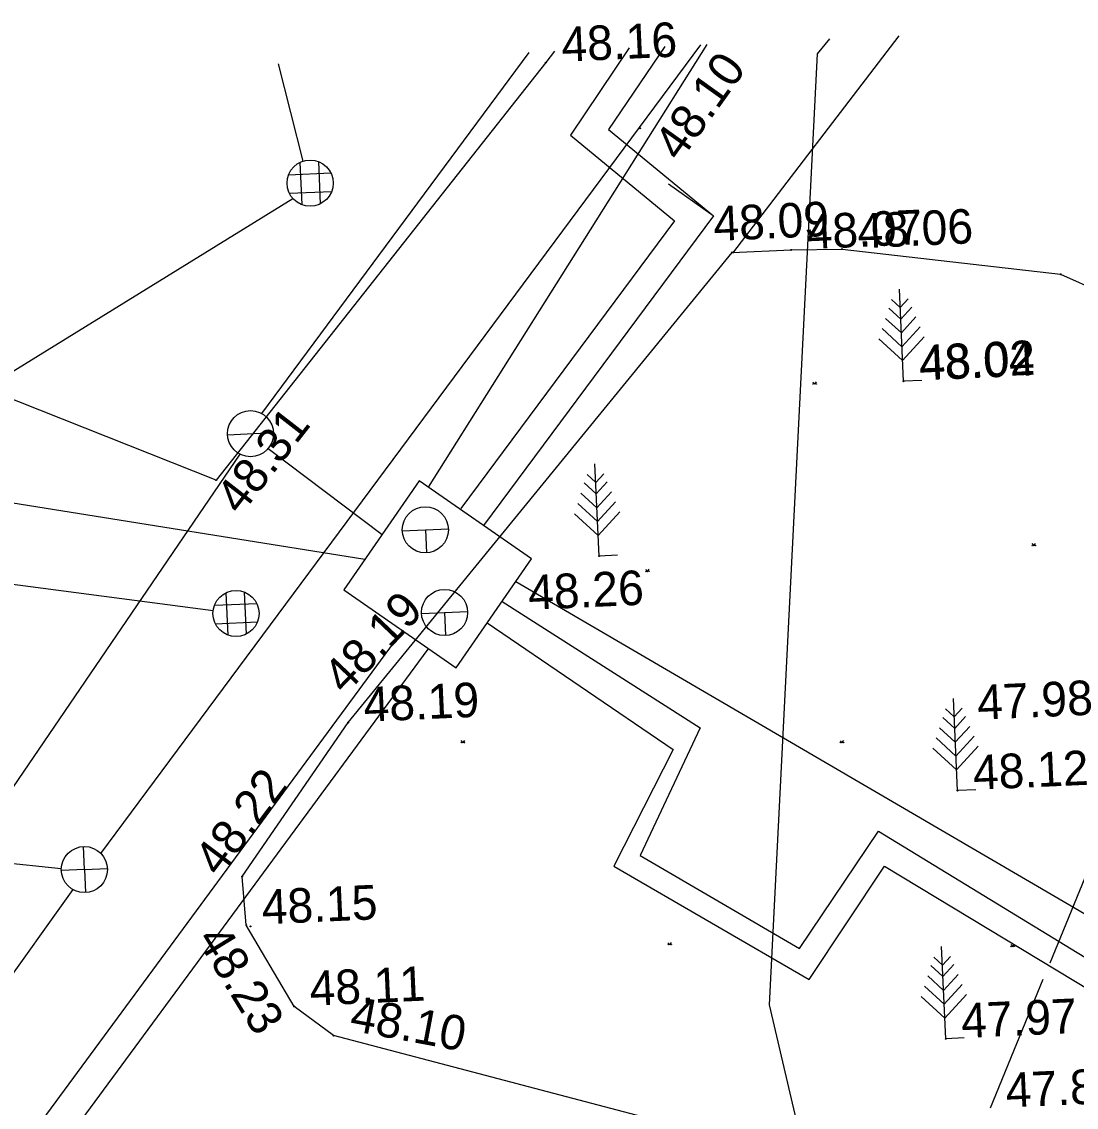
# Model space of a CAD drawing. Extents: x 641407 to 642093, y 6455165 to 6455786.
# Drawn here: x 641755.64 to 641778.51, y 6455761.32 to 6455784.86 of the extents above; entities that cross this region are included whole.
import ezdxf

# ---------------------------------------------------------------- set-up
doc = ezdxf.new("R2010")
doc.units = 0
for name, color, linetype in [('40_KRUNDIPII', 7, 'Continuous'), ('63_KARVUD', 7, 'Continuous'), ('AIAD', 7, 'Continuous'), ('Default', 7, 'Continuous'), ('ELEKTRIPOST', 7, 'Continuous'), ('JARSAK', 7, 'Continuous'), ('KAEV', 7, 'Continuous'), ('KALLAS', 7, 'Continuous'), ('MUUDTORUD', 7, 'Continuous'), ('PUUDPQQSAD', 7, 'Continuous'), ('RESTKAEV', 7, 'Continuous'), ('SIDEKAEV', 7, 'Continuous'), ('SIDEPOST', 7, 'Continuous'), ('SOOJAKAEV', 7, 'Continuous'), ('TEEAAR', 7, 'Continuous'), ('TRAFO', 7, 'Continuous'), ('TREPID', 7, 'Continuous'), ('VALGUSTUSPOST', 7, 'Continuous'), ('VEEKAEV', 7, 'Continuous')]:
    doc.layers.add(name, color=color, linetype=linetype)

# ---------------------------------------------------------------- blocks, each defined once
blk = doc.blocks.new('VMAND8')
at = {"layer": 'AIAD'}
for p, q in [((0, 0), (0, 2000)), ((0, 1600), (-181.08, 1781.08)), ((0, 1600), (181.08, 1781.08)), ((0, 1350), (-248.65, 1598.65)), ((0, 1350), (248.65, 1598.65)), ((0, 1050), (-329.73, 1379.73)), ((0, 1050), (329.73, 1379.73)), ((0, 450), (-491.89, 941.89)), ((0, 750), (-410.81, 1160.81)), ((0, 750), (410.81, 1160.81)), ((0, 450), (491.89, 941.89)), ((400, 0), (0, 0))]:
    blk.add_line(p, q, dxfattribs=at)
blk = doc.blocks.new('PUNK11')
at = {"layer": 'Default'}
blk.add_circle((0, 0), 10, dxfattribs=at)
blk = doc.blocks.new('VMUR13')
at = {"layer": 'Default'}
for p, q in [((-40, 51), (0, 0)), ((0, 0), (40, 51))]:
    blk.add_line(p, q, dxfattribs=at)
for centre, radius in [((-35, 6), 4.28), ((35, 6), 4.52)]:
    blk.add_circle(centre, radius, dxfattribs=at)
blk = doc.blocks.new('KVEEK2')
at = {"layer": 'ELEKTRIPOST'}
blk.add_line((-500, 0), (500, 0), dxfattribs=at)
blk.add_circle((0, 0), 500, dxfattribs=at)
blk = doc.blocks.new('KSOEK3')
at = {"layer": 'TREPID'}
for p, q in [((-500, 0), (500, 0)), ((0, 0), (0, -500))]:
    blk.add_line(p, q, dxfattribs=at)
blk.add_circle((0, 0), 500, dxfattribs=at)
blk = doc.blocks.new('KKANK6')
at = {"layer": 'JARSAK'}
for q in [(0, 500), (-500, 0), (500, 0), (0, -500)]:
    blk.add_line((0, 0), q, dxfattribs=at)
blk.add_circle((0, 0), 500, dxfattribs=at)
blk = doc.blocks.new('KDREK1')
at = {"layer": 'SIDEKAEV'}
for p, q in [((-200, 458), (-200, -458)), ((200, 458), (200, -458)), ((-458, 200), (458, 200)), ((-458, -200), (458, -200))]:
    blk.add_line(p, q, dxfattribs=at)
blk.add_circle((0, 0), 500, dxfattribs=at)

msp = doc.modelspace()

# ---------------------------------------------------------------- linework, layer by layer
at = {"layer": '40_KRUNDIPII'}
for p, q in [((641769.047, 6455782.55), (641769.047, 6455782.55)), ((641769.047, 6455782.55), (641769.047, 6455782.55)), ((641769.047, 6455782.55), (641769.047, 6455782.55)), ((641769.047, 6455782.55), (641769.047, 6455782.55)), ((641760.6, 6455765.244), (641760.6, 6455765.244)), ((641760.6, 6455765.244), (641760.6, 6455765.244)), ((641760.6, 6455765.244), (641760.6, 6455765.244)), ((641760.6, 6455765.244), (641760.6, 6455765.244))]:
    msp.add_line(p, q, dxfattribs=at)
at = {"layer": 'AIAD'}
for p, q in [((641774.76, 6455777.066), (641774.76, 6455777.066)), ((641774.76, 6455777.066), (641774.76, 6455777.066)), ((641774.76, 6455777.066), (641774.76, 6455777.066)), ((641774.76, 6455777.066), (641774.76, 6455777.066)), ((641774.773, 6455777.081), (641774.773, 6455777.081)), ((641774.773, 6455777.081), (641774.773, 6455777.081)), ((641774.773, 6455777.081), (641774.773, 6455777.081)), ((641774.773, 6455777.081), (641774.773, 6455777.081)), ((641768.157, 6455773.274), (641768.157, 6455773.274)), ((641768.157, 6455773.274), (641768.157, 6455773.274)), ((641768.157, 6455773.274), (641768.157, 6455773.274)), ((641768.157, 6455773.274), (641768.157, 6455773.274)), ((641775.93, 6455768.189), (641775.93, 6455768.189)), ((641775.93, 6455768.189), (641775.93, 6455768.189)), ((641775.93, 6455768.189), (641775.93, 6455768.189)), ((641775.93, 6455768.189), (641775.93, 6455768.189)), ((641775.675, 6455762.808), (641775.675, 6455762.808)), ((641775.675, 6455762.808), (641775.675, 6455762.808)), ((641775.675, 6455762.808), (641775.675, 6455762.808)), ((641775.675, 6455762.808), (641775.675, 6455762.808))]:
    msp.add_line(p, q, dxfattribs=at)
at = {"layer": 'KAEV'}
for p, q in [((641764.458, 6455774.766), (641770.505, 6455784.369)), ((641764.458, 6455774.766), (641770.505, 6455784.369)), ((641761.739, 6455781.838), (641761.208, 6455783.952)), ((641761.739, 6455781.838), (641761.208, 6455783.952)), ((641747.52, 6455772.394), (641761.521, 6455781.028)), ((641747.52, 6455772.394), (641761.521, 6455781.028)), ((641754.573, 6455772.783), (641759.789, 6455772.096)), ((641754.573, 6455772.783), (641759.789, 6455772.096)), ((641784.704, 6455761.999), (641766.351, 6455772.715)), ((641784.704, 6455761.999), (641766.351, 6455772.715))]:
    msp.add_line(p, q, dxfattribs=at)
at = {"layer": 'KALLAS'}
for p, q in [((641767.007, 6455783.978), (641767.007, 6455783.978)), ((641767.007, 6455783.978), (641767.007, 6455783.978)), ((641767.007, 6455783.978), (641767.007, 6455783.978)), ((641767.007, 6455783.978), (641767.007, 6455783.978)), ((641771.041, 6455779.861), (641771.041, 6455779.861)), ((641771.041, 6455779.861), (641771.041, 6455779.861)), ((641771.041, 6455779.861), (641771.041, 6455779.861)), ((641771.041, 6455779.861), (641771.041, 6455779.861)), ((641772.325, 6455779.913), (641772.325, 6455779.913)), ((641772.325, 6455779.913), (641772.325, 6455779.913)), ((641772.325, 6455779.913), (641772.325, 6455779.913)), ((641772.325, 6455779.913), (641772.325, 6455779.913)), ((641773.426, 6455779.932), (641773.426, 6455779.932)), ((641773.426, 6455779.932), (641773.426, 6455779.932)), ((641773.426, 6455779.932), (641773.426, 6455779.932)), ((641773.426, 6455779.932), (641773.426, 6455779.932)), ((641778.165, 6455779.385), (641778.165, 6455779.385)), ((641778.165, 6455779.385), (641783.485, 6455777.002)), ((641778.165, 6455779.385), (641778.165, 6455779.385)), ((641778.165, 6455779.385), (641778.165, 6455779.385)), ((641778.165, 6455779.385), (641778.165, 6455779.385)), ((641778.165, 6455779.385), (641783.485, 6455777.002)), ((641759.852, 6455774.921), (641759.852, 6455774.921)), ((641759.852, 6455774.921), (641759.852, 6455774.921)), ((641759.852, 6455774.921), (641759.852, 6455774.921)), ((641759.852, 6455774.921), (641759.852, 6455774.921)), ((641780.219, 6455770.035), (641777.931, 6455764.45)), ((641760.418, 6455766.324), (641762.716, 6455769.664)), ((641762.716, 6455769.664), (641762.716, 6455769.664)), ((641762.716, 6455769.664), (641762.716, 6455769.664)), ((641762.716, 6455769.664), (641762.716, 6455769.664)), ((641762.716, 6455769.664), (641762.716, 6455769.664)), ((641760.509, 6455765.274), (641760.418, 6455766.324)), ((641761.545, 6455763.509), (641760.509, 6455765.274)), ((641777.784, 6455764.09), (641776.642, 6455761.302)), ((641762.398, 6455762.876), (641761.545, 6455763.509)), ((641773.157, 6455760.054), (641762.398, 6455762.876))]:
    msp.add_line(p, q, dxfattribs=at)
for points in [[(641767.193, 6455784.22), (641767.007, 6455783.978), (641759.852, 6455774.921), (641746.522, 6455780.209), (641740.18, 6455783.011)], [(641767.193, 6455784.22), (641767.007, 6455783.978), (641759.852, 6455774.921), (641746.522, 6455780.209), (641740.18, 6455783.011)], [(641762.716, 6455769.664), (641771.041, 6455779.861), (641772.325, 6455779.913), (641773.426, 6455779.932), (641778.165, 6455779.385)], [(641762.716, 6455769.664), (641771.041, 6455779.861), (641772.325, 6455779.913), (641773.426, 6455779.932), (641778.165, 6455779.385)]]:
    msp.add_lwpolyline(points, dxfattribs=at)
at = {"layer": 'MUUDTORUD'}
msp.add_open_spline([(641726.603, 6455757.339), (641728.019, 6455755.874), (641729.552, 6455754.032), (641730.94, 6455753.086), (641732.867, 6455752.853), (641741.768, 6455750.234), (641741.768, 6455750.234), (641741.768, 6455750.234), (641746.62, 6455757.511), (641746.62, 6455757.511), (641746.62, 6455757.511), (641746.62, 6455757.511), (641750.664, 6455761.605), (641750.716, 6455761.607), (641750.714, 6455761.66), (641758.511, 6455758.665), (641774.354, 6455752.592), (641774.354, 6455752.592), (641789.068, 6455746.212), (641794.646, 6455743.785)], degree=3, dxfattribs=at)
at = {"layer": 'PUUDPQQSAD'}
for p, q in [((641762.716, 6455769.664), (641762.716, 6455769.664)), ((641762.716, 6455769.664), (641762.716, 6455769.664)), ((641762.716, 6455769.664), (641762.716, 6455769.664)), ((641762.716, 6455769.664), (641762.716, 6455769.664)), ((641760.418, 6455766.324), (641760.418, 6455766.324)), ((641760.418, 6455766.324), (641760.418, 6455766.324)), ((641760.418, 6455766.324), (641760.418, 6455766.324)), ((641760.418, 6455766.324), (641760.418, 6455766.324)), ((641760.509, 6455765.274), (641760.509, 6455765.274)), ((641760.509, 6455765.274), (641760.509, 6455765.274)), ((641760.509, 6455765.274), (641760.509, 6455765.274)), ((641760.509, 6455765.274), (641760.509, 6455765.274)), ((641761.545, 6455763.509), (641761.545, 6455763.509)), ((641761.545, 6455763.509), (641761.545, 6455763.509)), ((641761.545, 6455763.509), (641761.545, 6455763.509)), ((641761.545, 6455763.509), (641761.545, 6455763.509)), ((641762.398, 6455762.876), (641762.398, 6455762.876)), ((641762.398, 6455762.876), (641762.398, 6455762.876)), ((641762.398, 6455762.876), (641762.398, 6455762.876)), ((641762.398, 6455762.876), (641762.398, 6455762.876))]:
    msp.add_line(p, q, dxfattribs=at)
at = {"layer": 'RESTKAEV'}
msp.add_line((641771.058, 6455779.846), (641774.662, 6455784.555), dxfattribs=at)
at = {"layer": 'SIDEPOST'}
for p, q in [((641760.848, 6455776.363), (641766.639, 6455784.195)), ((641760.848, 6455776.363), (641766.639, 6455784.195)), ((641760.984, 6455775.608), (641763.455, 6455773.746)), ((641760.984, 6455775.608), (641763.455, 6455773.746)), ((641760.37, 6455775.485), (641744.483, 6455752.182)), ((641760.37, 6455775.485), (641744.483, 6455752.182))]:
    msp.add_line(p, q, dxfattribs=at)
msp.add_lwpolyline([(641766.055, 6455772.289), (641770.35, 6455769.548), (641769.046, 6455766.782), (641772.503, 6455764.769), (641774.22, 6455767.31), (641789.496, 6455757.982)], dxfattribs=at)
at = {"layer": 'SOOJAKAEV'}
msp.add_lwpolyline([(641773.152, 6455784.487), (641772.886, 6455784.163), (641771.847, 6455763.544), (641773.27, 6455757.458), (641781.571, 6455753.282), (641796.193, 6455745.971)], dxfattribs=at)
msp.add_lwpolyline([(641773.152, 6455784.487), (641772.886, 6455784.163), (641771.847, 6455763.544), (641773.27, 6455757.458), (641781.571, 6455753.282), (641796.193, 6455745.971)], dxfattribs=at)
at = {"layer": 'TRAFO'}
for p, q in [((641769.667, 6455781.345), (641770.579, 6455780.695)), ((641769.667, 6455781.345), (641770.579, 6455780.695)), ((641763.896, 6455771.66), (641753.051, 6455756.931)), ((641763.896, 6455771.66), (641753.051, 6455756.931)), ((641764.443, 6455771.258), (641753.597, 6455756.529))]:
    msp.add_line(p, q, dxfattribs=at)
for points in [[(641768.814, 6455784.293), (641767.537, 6455782.403), (641769.795, 6455780.547), (641765.16, 6455774.303)], [(641769.581, 6455784.327), (641768.362, 6455782.523), (641770.64, 6455780.651), (641765.654, 6455773.935)], [(641747.555, 6455774.522), (641752.471, 6455772.576), (641753.226, 6455774.786), (641763.081, 6455773.208)], [(641747.555, 6455774.522), (641752.471, 6455772.576), (641753.226, 6455774.786), (641763.081, 6455773.208)], [(641765.732, 6455771.824), (641769.768, 6455769.083), (641768.477, 6455766.55), (641772.715, 6455764.092), (641774.345, 6455766.554), (641789.277, 6455757.536)], [(641765.732, 6455771.824), (641769.768, 6455769.083), (641768.477, 6455766.55), (641772.715, 6455764.092), (641774.345, 6455766.554), (641789.277, 6455757.536)]]:
    msp.add_lwpolyline(points, dxfattribs=at)
msp.add_lwpolyline([(641764.259, 6455774.904), (641762.621, 6455772.546), (641765.058, 6455770.853), (641766.696, 6455773.212)], close=True, dxfattribs=at)
msp.add_lwpolyline([(641764.259, 6455774.904), (641762.621, 6455772.546), (641765.058, 6455770.853), (641766.696, 6455773.212)], close=True, dxfattribs=at)
at = {"layer": 'VEEKAEV'}
for p, q in [((641757.354, 6455766.828), (641770.362, 6455784.362)), ((641757.354, 6455766.828), (641770.362, 6455784.362)), ((641740.499, 6455768.153), (641756.497, 6455766.503)), ((641740.499, 6455768.153), (641756.497, 6455766.503)), ((641730.708, 6455729.572), (641756.752, 6455766.044)), ((641730.708, 6455729.572), (641756.752, 6455766.044))]:
    msp.add_line(p, q, dxfattribs=at)

# ---------------------------------------------------------------- block references
at = {"layer": '40_KRUNDIPII', "xscale": 0.0009999011189044575, "yscale": 0.0009999011189044575, "rotation": 2.564087396761455}
for name, p in [('PUNK11', (641769.047, 6455782.55)), ('PUNK11', (641769.047, 6455782.55)), ('KSOEK3', (641764.391, 6455773.845)), ('KSOEK3', (641764.391, 6455773.845)), ('KSOEK3', (641764.808, 6455772.051)), ('KSOEK3', (641764.808, 6455772.051)), ('PUNK11', (641760.6, 6455765.244)), ('PUNK11', (641760.6, 6455765.244))]:
    msp.add_blockref(name, p, dxfattribs=at)
at = {"layer": 'AIAD', "xscale": 0.0009999011189044575, "yscale": 0.0009999011189044575, "rotation": 2.564087396761455}
for p in [(641774.76, 6455777.066), (641774.76, 6455777.066), (641768.157, 6455773.274), (641768.157, 6455773.274), (641775.93, 6455768.189), (641775.93, 6455768.189), (641775.675, 6455762.808), (641775.675, 6455762.808)]:
    msp.add_blockref('VMAND8', p, dxfattribs=at)
at = {"layer": 'ELEKTRIPOST', "xscale": 0.0009999011189044575, "yscale": 0.0009999011189044575, "rotation": 2.564087396761455}
msp.add_blockref('KVEEK2', (641760.6, 6455775.929), dxfattribs=at)
msp.add_blockref('KVEEK2', (641760.6, 6455775.929), dxfattribs=at)
at = {"layer": 'JARSAK', "xscale": 0.0009999011189044575, "yscale": 0.0009999011189044575, "rotation": 2.564087396761455}
msp.add_blockref('KKANK6', (641756.997, 6455766.477), dxfattribs=at)
msp.add_blockref('KKANK6', (641756.997, 6455766.477), dxfattribs=at)
at = {"layer": 'RESTKAEV', "xscale": 0.0009999011189044575, "yscale": 0.0009999011189044575, "rotation": 2.564087396761455}
for p in [(641772.835, 6455777), (641772.835, 6455777), (641777.585, 6455773.496), (641777.585, 6455773.496), (641769.21, 6455772.935), (641769.21, 6455772.935), (641765.206, 6455769.225), (641765.206, 6455769.225), (641773.425, 6455769.222), (641773.425, 6455769.222), (641769.693, 6455764.842), (641769.693, 6455764.842), (641777.128, 6455764.803), (641777.128, 6455764.803)]:
    msp.add_blockref('VMUR13', p, dxfattribs=at)
at = {"layer": 'SIDEKAEV', "xscale": 0.0009999011189044575, "yscale": 0.0009999011189044575, "rotation": 2.564087396761455}
for p in [(641761.892, 6455781.362), (641761.892, 6455781.362), (641760.285, 6455772.029), (641760.285, 6455772.029)]:
    msp.add_blockref('KDREK1', p, dxfattribs=at)
at = {"layer": 'VALGUSTUSPOST', "xscale": 0.0009999011189044575, "yscale": 0.0009999011189044575, "rotation": 2.564087396761455}
for p in [(641767.007, 6455783.978), (641767.007, 6455783.978), (641769.047, 6455782.55), (641769.047, 6455782.55), (641771.041, 6455779.861), (641771.041, 6455779.861), (641772.325, 6455779.913), (641772.325, 6455779.913), (641773.426, 6455779.932), (641773.426, 6455779.932), (641778.165, 6455779.385), (641778.165, 6455779.385), (641774.76, 6455777.066), (641774.76, 6455777.066), (641759.852, 6455774.921), (641759.852, 6455774.921), (641768.157, 6455773.274), (641768.157, 6455773.274), (641762.716, 6455769.664), (641762.716, 6455769.664), (641762.716, 6455769.664), (641762.716, 6455769.664), (641775.93, 6455768.189), (641775.93, 6455768.189), (641760.418, 6455766.324), (641760.418, 6455766.324), (641760.509, 6455765.274), (641760.509, 6455765.274), (641760.6, 6455765.244), (641760.6, 6455765.244), (641761.545, 6455763.509), (641761.545, 6455763.509), (641762.398, 6455762.876), (641762.398, 6455762.876), (641775.675, 6455762.808), (641775.675, 6455762.808)]:
    msp.add_blockref('PUNK11', p, dxfattribs=at)

# ---------------------------------------------------------------- texts
at = {"layer": '40_KRUNDIPII'}
for s, rotation, p in [('48.10', 54.4622, (641769.911, 6455781.802)), ('48.23', 301.4681, (641759.417, 6455764.972)), ('48.23', 301.4681, (641759.417, 6455764.972))]:
    msp.add_text(s, height=0.7499, rotation=rotation, dxfattribs=at).set_placement(p)
at = {"layer": '63_KARVUD'}
for s, p in [('48.07', (641772.675, 6455779.929)), ('48.07', (641772.675, 6455779.929)), ('48.06', (641773.776, 6455779.947)), ('48.06', (641773.776, 6455779.947)), ('48.04', (641775.109, 6455777.081)), ('48.04', (641775.109, 6455777.081)), ('48.02', (641775.123, 6455777.097)), ('48.02', (641775.123, 6455777.097)), ('48.19', (641763.066, 6455769.68)), ('48.19', (641763.066, 6455769.68)), ('48.12', (641776.28, 6455768.205)), ('48.12', (641776.28, 6455768.205)), ('48.15', (641760.859, 6455765.289)), ('48.15', (641760.859, 6455765.289)), ('48.11', (641761.895, 6455763.525)), ('48.11', (641761.895, 6455763.525)), ('47.97', (641776.025, 6455762.824)), ('47.97', (641776.025, 6455762.824)), ('47.87', (641776.991, 6455761.317)), ('47.87', (641776.991, 6455761.317))]:
    msp.add_text(s, height=0.7499, rotation=2.5641, dxfattribs=at).set_placement(p)
at = {"layer": 'TEEAAR'}
for s, rotation, p in [('48.16', 2.5641, (641767.357, 6455783.994)), ('48.16', 2.5641, (641767.357, 6455783.994)), ('48.09', 2.5641, (641770.653, 6455780.107)), ('48.09', 2.5641, (641770.653, 6455780.107)), ('48.31', 52.17, (641760.385, 6455774.137)), ('48.31', 52.17, (641760.385, 6455774.137)), ('48.26', 2.5641, (641766.635, 6455772.109)), ('48.26', 2.5641, (641766.635, 6455772.109)), ('48.19', 46.3882, (641762.65, 6455770.244)), ('48.19', 46.3882, (641762.65, 6455770.244)), ('47.98', 2.5641, (641776.372, 6455769.725)), ('48.22', 52.9021, (641759.925, 6455766.292)), ('48.22', 52.9021, (641759.925, 6455766.292)), ('48.10', 349.4034, (641762.726, 6455762.994)), ('48.10', 349.4034, (641762.726, 6455762.994))]:
    msp.add_text(s, height=0.7499, rotation=rotation, dxfattribs=at).set_placement(p)

doc.saveas('drawing.dxf')
